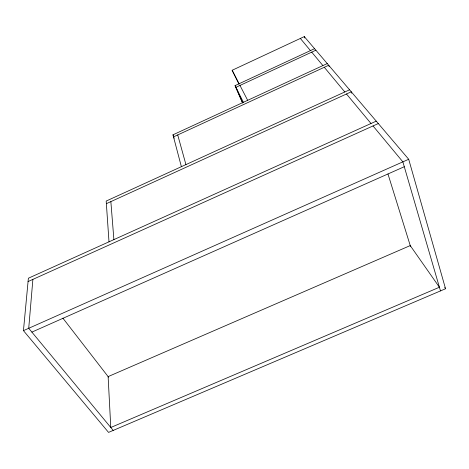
<?xml version="1.0" encoding="UTF-8"?>
<svg xmlns="http://www.w3.org/2000/svg" width="469" height="469" viewBox="0 0 469 469"><rect width="100%" height="100%" fill="white"/><g stroke="black" fill="none" stroke-linecap="round" stroke-linejoin="round"><path stroke-width="0.7" d="M32.883 279.389L28.726 328.288L113.199 430.419M239.032 84.25L232.143 70.28L304.293 36.6L408.698 159.267L445.55 288.752L108.556 432.4L23.45 330.639L28.38 278.228L376.249 121.137M242.573 103.004L235.051 85.622L314.576 48.676M315.872 50.201L235.907 87.328L242.579 102.758M181.38 166.683L172.967 134.826L327.251 63.567M349.569 89.796L106.187 201.06L109.001 241.822M106.363 203.675L351.275 91.801L351.721 93.19M28.064 281.564L378.307 123.558M23.45 330.639L408.698 159.267M31.886 332.111L404.284 166.718M300.348 38.44L310.443 50.599M311.715 52.129L322.889 65.584M324.302 67.284L344.809 91.971M346.485 93.988L371.008 123.505M373.025 125.938L402.871 161.864L440.485 290.909M62.893 318.164L108.568 377.187M444.706 287.561L445.55 288.752M232.143 70.28L239.102 83.74M239.976 85.44L247.667 100.325M172.967 134.826L173.636 136.127M174.181 138.185L173.507 136.884L328.687 65.261L329.15 66.645M235.051 85.622L243.399 102.295M304.293 36.6L304.774 37.977M387.963 173.958L410.475 246.336M177.722 134.937L185.935 164.601M110.86 201.623L113.897 239.612M410.234 245.58L108.122 376.607L110.784 427.499L439.412 287.239L410.234 245.58"/></g></svg>
